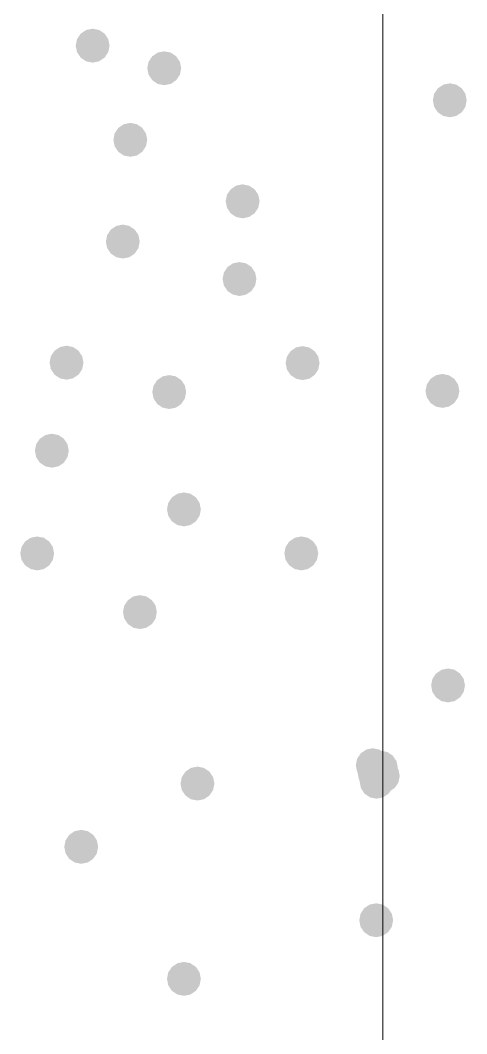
# Model space of a CAD drawing. Header units: millimetres. Extents: x 87938 to 265635, y 330093 to 434310.
# Drawn here: x 235967 to 236718, y 387129 to 388832 of the extents above; entities that cross this region are included whole.
import ezdxf

# ---------------------------------------------------------------- set-up
doc = ezdxf.new("R2010")
doc.units = ezdxf.units.MM

# ---------------------------------------------------------------- blocks, each defined once
blk = doc.blocks.new('A$C3F56660F')
at = {"lineweight": 0}
blk.add_line((4200, 0), (4200, 7983.4), dxfattribs=at)
for points in [[(3711.8, 7266.3), (3711.8, 7294.8), (3691.6, 7286.5), (3700.9, 7292.7)], [(3711.8, 7266.3), (3732, 7286.5), (3711.8, 7294.8), (3722.7, 7292.7)], [(3711.8, 7266.3), (3691.6, 7286.5), (3683.3, 7266.3), (3685.4, 7277.2)], [(3711.8, 7266.3), (3740.3, 7266.3), (3732, 7286.5), (3738.1, 7277.2)], [(3711.8, 7266.3), (3683.3, 7266.3), (3691.6, 7246.2), (3685.4, 7255.4)], [(3711.8, 7266.3), (3691.6, 7246.2), (3711.8, 7237.8), (3700.9, 7240)], [(3711.8, 7266.3), (3711.8, 7237.8), (3732, 7246.2), (3722.7, 7240)], [(3711.8, 7266.3), (3732, 7246.2), (3740.3, 7266.3), (3738.1, 7255.4)], [(3832.2, 7228.3), (3812.1, 7248.5), (3803.7, 7228.3), (3805.9, 7239.2)], [(3832.2, 7228.3), (3832.2, 7256.8), (3812.1, 7248.5), (3821.3, 7254.7)], [(3832.2, 7228.3), (3852.4, 7248.5), (3832.2, 7256.8), (3843.2, 7254.7)], [(3832.2, 7228.3), (3860.8, 7228.3), (3852.4, 7248.5), (3858.6, 7239.2)], [(3832.2, 7228.3), (3803.7, 7228.3), (3812.1, 7208.2), (3805.9, 7217.4)], [(3832.2, 7228.3), (3812.1, 7208.2), (3832.2, 7199.8), (3821.3, 7202)], [(3832.2, 7228.3), (3832.2, 7199.8), (3852.4, 7208.2), (3843.2, 7202)], [(3832.2, 7228.3), (3852.4, 7208.2), (3860.8, 7228.3), (3858.6, 7217.4)], [(4312.7, 7174.4), (4292.5, 7194.6), (4284.2, 7174.4), (4286.4, 7185.4)], [(4312.7, 7174.4), (4312.7, 7203), (4292.5, 7194.6), (4301.8, 7200.8)], [(4312.7, 7174.4), (4332.9, 7194.6), (4312.7, 7203), (4323.6, 7200.8)], [(4312.7, 7174.4), (4341.2, 7174.4), (4332.9, 7194.6), (4339, 7185.4)], [(4312.7, 7174.4), (4284.2, 7174.4), (4292.5, 7154.3), (4286.4, 7163.5)], [(4312.7, 7174.4), (4292.5, 7154.3), (4312.7, 7145.9), (4301.8, 7148.1)], [(4312.7, 7174.4), (4312.7, 7145.9), (4332.9, 7154.3), (4323.6, 7148.1)], [(4312.7, 7174.4), (4332.9, 7154.3), (4341.2, 7174.4), (4339, 7163.5)], [(3775.2, 7108), (3755, 7128.1), (3746.7, 7108), (3748.8, 7118.9)], [(3775.2, 7108), (3775.2, 7136.5), (3755, 7128.1), (3764.3, 7134.3)], [(3775.2, 7108), (3795.3, 7128.1), (3775.2, 7136.5), (3786.1, 7134.3)], [(3775.2, 7108), (3803.7, 7108), (3795.3, 7128.1), (3801.5, 7118.9)], [(3775.2, 7108), (3746.7, 7108), (3755, 7087.8), (3748.8, 7097.1)], [(3775.2, 7108), (3755, 7087.8), (3775.2, 7079.5), (3764.3, 7081.6)], [(3775.2, 7108), (3775.2, 7079.5), (3795.3, 7087.8), (3786.1, 7081.6)], [(3775.2, 7108), (3795.3, 7087.8), (3803.7, 7108), (3801.5, 7097.1)], [(3964.1, 7004.7), (3944, 7024.8), (3935.6, 7004.7), (3937.8, 7015.6)], [(3964.1, 7004.7), (3964.1, 7033.2), (3944, 7024.8), (3953.2, 7031)], [(3964.1, 7004.7), (3984.3, 7024.8), (3964.1, 7033.2), (3975, 7031)], [(3964.1, 7004.7), (3992.7, 7004.7), (3984.3, 7024.8), (3990.5, 7015.6)], [(3964.1, 7004.7), (3935.6, 7004.7), (3944, 6984.5), (3937.8, 6993.7)], [(3964.1, 7004.7), (3944, 6984.5), (3964.1, 6976.1), (3953.2, 6978.3)], [(3964.1, 7004.7), (3964.1, 6976.1), (3984.3, 6984.5), (3975, 6978.3)], [(3964.1, 7004.7), (3984.3, 6984.5), (3992.7, 7004.7), (3990.5, 6993.7)], [(3762.5, 6937), (3742.3, 6957.1), (3734, 6937), (3736.2, 6947.9)], [(3762.5, 6937), (3762.5, 6965.5), (3742.3, 6957.1), (3751.6, 6963.3)], [(3762.5, 6937), (3782.7, 6957.1), (3762.5, 6965.5), (3773.4, 6963.3)], [(3762.5, 6937), (3791, 6937), (3782.7, 6957.1), (3788.9, 6947.9)], [(3762.5, 6937), (3734, 6937), (3742.3, 6916.8), (3736.2, 6926.1)], [(3762.5, 6937), (3742.3, 6916.8), (3762.5, 6908.5), (3751.6, 6910.6)], [(3762.5, 6937), (3762.5, 6908.5), (3782.7, 6916.8), (3773.4, 6910.6)], [(3762.5, 6937), (3782.7, 6916.8), (3791, 6937), (3788.9, 6926.1)], [(3958.9, 6874), (3958.9, 6902.5), (3938.7, 6894.2), (3948, 6900.4)], [(3958.9, 6874), (3979.1, 6894.2), (3958.9, 6902.5), (3969.8, 6900.4)], [(3958.9, 6874), (3938.7, 6894.2), (3930.4, 6874), (3932.6, 6884.9)], [(3958.9, 6874), (3987.4, 6874), (3979.1, 6894.2), (3985.2, 6884.9)], [(3958.9, 6874), (3930.4, 6874), (3938.7, 6853.9), (3932.6, 6863.1)], [(3958.9, 6874), (3938.7, 6853.9), (3958.9, 6845.5), (3948, 6847.7)], [(3958.9, 6874), (3958.9, 6845.5), (3979.1, 6853.9), (3969.8, 6847.7)], [(3958.9, 6874), (3979.1, 6853.9), (3987.4, 6874), (3985.2, 6863.1)], [(3667.9, 6733.4), (3647.7, 6753.5), (3639.4, 6733.4), (3641.5, 6744.3)], [(3667.9, 6733.4), (3667.9, 6761.9), (3647.7, 6753.5), (3657, 6759.7)], [(3667.9, 6733.4), (3688, 6753.5), (3667.9, 6761.9), (3678.8, 6759.7)], [(3667.9, 6733.4), (3696.4, 6733.4), (3688, 6753.5), (3694.2, 6744.3)], [(4065, 6732.6), (4044.9, 6752.8), (4036.5, 6732.6), (4038.7, 6743.6)], [(4065, 6732.6), (4065, 6761.2), (4044.9, 6752.8), (4054.1, 6759)], [(4065, 6732.6), (4085.2, 6752.8), (4065, 6761.2), (4076, 6759)], [(4065, 6732.6), (4093.6, 6732.6), (4085.2, 6752.8), (4091.4, 6743.6)], [(3667.9, 6733.4), (3639.4, 6733.4), (3647.7, 6713.2), (3641.5, 6722.4)], [(3667.9, 6733.4), (3647.7, 6713.2), (3667.9, 6704.8), (3657, 6707)], [(3667.9, 6733.4), (3667.9, 6704.8), (3688, 6713.2), (3678.8, 6707)], [(3667.9, 6733.4), (3688, 6713.2), (3696.4, 6733.4), (3694.2, 6722.4)], [(4065, 6732.6), (4036.5, 6732.6), (4044.9, 6712.5), (4038.7, 6721.7)], [(4065, 6732.6), (4044.9, 6712.5), (4065, 6704.1), (4054.1, 6706.3)], [(4065, 6732.6), (4065, 6704.1), (4085.2, 6712.5), (4076, 6706.3)], [(4065, 6732.6), (4085.2, 6712.5), (4093.6, 6732.6), (4091.4, 6721.7)], [(4300.3, 6685.9), (4300.3, 6714.4), (4280.2, 6706), (4289.4, 6712.2)], [(4300.3, 6685.9), (4320.5, 6706), (4300.3, 6714.4), (4311.2, 6712.2)], [(3840.7, 6684), (3820.5, 6704.2), (3812.2, 6684), (3814.4, 6694.9)], [(3840.7, 6684), (3840.7, 6712.5), (3820.5, 6704.2), (3829.8, 6710.4)], [(3840.7, 6684), (3860.9, 6704.2), (3840.7, 6712.5), (3851.6, 6710.4)], [(3840.7, 6684), (3869.2, 6684), (3860.9, 6704.2), (3867, 6694.9)], [(4300.3, 6685.9), (4280.2, 6706), (4271.8, 6685.9), (4274, 6696.8)], [(4300.3, 6685.9), (4328.8, 6685.9), (4320.5, 6706), (4326.7, 6696.8)], [(3840.7, 6684), (3812.2, 6684), (3820.5, 6663.9), (3814.4, 6673.1)], [(3840.7, 6684), (3820.5, 6663.9), (3840.7, 6655.5), (3829.8, 6657.7)], [(3840.7, 6684), (3840.7, 6655.5), (3860.9, 6663.9), (3851.6, 6657.7)], [(3840.7, 6684), (3860.9, 6663.9), (3869.2, 6684), (3867, 6673.1)], [(4300.3, 6685.9), (4271.8, 6685.9), (4280.2, 6665.7), (4274, 6675)], [(4300.3, 6685.9), (4280.2, 6665.7), (4300.3, 6657.4), (4289.4, 6659.5)], [(4300.3, 6685.9), (4300.3, 6657.4), (4320.5, 6665.7), (4311.2, 6659.5)], [(4300.3, 6685.9), (4320.5, 6665.7), (4328.8, 6685.9), (4326.7, 6675)], [(3643.2, 6585.4), (3643.2, 6613.9), (3623, 6605.5), (3632.3, 6611.7)], [(3643.2, 6585.4), (3663.4, 6605.5), (3643.2, 6613.9), (3654.1, 6611.7)], [(3643.2, 6585.4), (3623, 6605.5), (3614.7, 6585.4), (3616.8, 6596.3)], [(3643.2, 6585.4), (3671.7, 6585.4), (3663.4, 6605.5), (3669.5, 6596.3)], [(3643.2, 6585.4), (3614.7, 6585.4), (3623, 6565.2), (3616.8, 6574.5)], [(3643.2, 6585.4), (3623, 6565.2), (3643.2, 6556.9), (3632.3, 6559)], [(3643.2, 6585.4), (3643.2, 6556.9), (3663.4, 6565.2), (3654.1, 6559)], [(3643.2, 6585.4), (3663.4, 6565.2), (3671.7, 6585.4), (3669.5, 6574.5)], [(3865.4, 6486.7), (3865.4, 6515.2), (3845.2, 6506.9), (3854.5, 6513.1)], [(3865.4, 6486.7), (3885.5, 6506.9), (3865.4, 6515.2), (3876.3, 6513.1)], [(3865.4, 6486.7), (3845.2, 6506.9), (3836.9, 6486.7), (3839, 6497.6)], [(3865.4, 6486.7), (3893.9, 6486.7), (3885.5, 6506.9), (3891.7, 6497.6)], [(3865.4, 6486.7), (3836.9, 6486.7), (3845.2, 6466.6), (3839, 6475.8)], [(3865.4, 6486.7), (3845.2, 6466.6), (3865.4, 6458.2), (3854.5, 6460.4)], [(3865.4, 6486.7), (3865.4, 6458.2), (3885.5, 6466.6), (3876.3, 6460.4)], [(3865.4, 6486.7), (3885.5, 6466.6), (3893.9, 6486.7), (3891.7, 6475.8)], [(3618.5, 6412.7), (3618.5, 6441.2), (3598.3, 6432.9), (3607.6, 6439.1)], [(3618.5, 6412.7), (3638.7, 6432.9), (3618.5, 6441.2), (3629.4, 6439.1)], [(4062.9, 6412.7), (4062.9, 6441.2), (4042.7, 6432.9), (4052, 6439.1)], [(4062.9, 6412.7), (4083.1, 6432.9), (4062.9, 6441.2), (4073.8, 6439.1)], [(3618.5, 6412.7), (3598.3, 6432.9), (3590, 6412.7), (3592.2, 6423.6)], [(3618.5, 6412.7), (3647, 6412.7), (3638.7, 6432.9), (3644.8, 6423.6)], [(4062.9, 6412.7), (4042.7, 6432.9), (4034.4, 6412.7), (4036.5, 6423.6)], [(4062.9, 6412.7), (4091.4, 6412.7), (4083.1, 6432.9), (4089.2, 6423.6)], [(3618.5, 6412.7), (3590, 6412.7), (3598.3, 6392.6), (3592.2, 6401.8)], [(3618.5, 6412.7), (3598.3, 6392.6), (3618.5, 6384.2), (3607.6, 6386.4)], [(3618.5, 6412.7), (3618.5, 6384.2), (3638.7, 6392.6), (3629.4, 6386.4)], [(3618.5, 6412.7), (3638.7, 6392.6), (3647, 6412.7), (3644.8, 6401.8)], [(4062.9, 6412.7), (4034.4, 6412.7), (4042.7, 6392.6), (4036.5, 6401.8)], [(4062.9, 6412.7), (4042.7, 6392.6), (4062.9, 6384.2), (4052, 6386.4)], [(4062.9, 6412.7), (4062.9, 6384.2), (4083.1, 6392.6), (4073.8, 6386.4)], [(4062.9, 6412.7), (4083.1, 6392.6), (4091.4, 6412.7), (4089.2, 6401.8)], [(3791.3, 6314.1), (3791.3, 6342.6), (3771.2, 6334.2), (3780.4, 6340.4)], [(3791.3, 6314.1), (3811.5, 6334.2), (3791.3, 6342.6), (3802.2, 6340.4)], [(3791.3, 6314.1), (3771.2, 6334.2), (3762.8, 6314.1), (3765, 6325)], [(3791.3, 6314.1), (3819.8, 6314.1), (3811.5, 6334.2), (3817.7, 6325)], [(3791.3, 6314.1), (3762.8, 6314.1), (3771.2, 6293.9), (3765, 6303.2)], [(3791.3, 6314.1), (3771.2, 6293.9), (3791.3, 6285.6), (3780.4, 6287.7)], [(3791.3, 6314.1), (3791.3, 6285.6), (3811.5, 6293.9), (3802.2, 6287.7)], [(3791.3, 6314.1), (3811.5, 6293.9), (3819.8, 6314.1), (3817.7, 6303.2)], [(4309.8, 6190.8), (4309.8, 6219.3), (4289.6, 6210.9), (4298.9, 6217.1)], [(4309.8, 6190.8), (4329.9, 6210.9), (4309.8, 6219.3), (4320.7, 6217.1)], [(4309.8, 6190.8), (4289.6, 6210.9), (4281.3, 6190.8), (4283.4, 6201.7)], [(4309.8, 6190.8), (4338.3, 6190.8), (4329.9, 6210.9), (4336.1, 6201.7)], [(4309.8, 6190.8), (4281.3, 6190.8), (4289.6, 6170.6), (4283.4, 6179.8)], [(4309.8, 6190.8), (4289.6, 6170.6), (4309.8, 6162.2), (4298.9, 6164.4)], [(4309.8, 6190.8), (4309.8, 6162.2), (4329.9, 6170.6), (4320.7, 6164.4)], [(4309.8, 6190.8), (4329.9, 6170.6), (4338.3, 6190.8), (4336.1, 6179.8)], [(4183.1, 6056.7), (4183.1, 6085.2), (4163, 6076.8), (4172.2, 6083)], [(4183.1, 6056.7), (4203.3, 6076.8), (4183.1, 6085.2), (4194.1, 6083)], [(4183.1, 6056.7), (4163, 6076.8), (4154.6, 6056.7), (4156.8, 6067.6)], [(4186.3, 6042.8), (4186.3, 6071.3), (4166.2, 6062.9), (4175.4, 6069.1)], [(4196.8, 6052.5), (4176.6, 6072.6), (4168.3, 6052.5), (4170.4, 6063.4)], [(4196.8, 6052.5), (4196.8, 6081), (4176.6, 6072.6), (4185.9, 6078.8)], [(4200, 6038.6), (4200, 6067.1), (4179.8, 6058.7), (4189, 6064.9)], [(4183.1, 6056.7), (4211.7, 6056.7), (4203.3, 6076.8), (4209.5, 6067.6)], [(4186.3, 6042.8), (4206.5, 6062.9), (4186.3, 6071.3), (4197.2, 6069.1)], [(4196.8, 6052.5), (4216.9, 6072.6), (4196.8, 6081), (4207.7, 6078.8)], [(4196.8, 6052.5), (4225.3, 6052.5), (4216.9, 6072.6), (4223.1, 6063.4)], [(4200, 6038.6), (4220.1, 6058.7), (4200, 6067.1), (4210.9, 6064.9)], [(3888.1, 6025.8), (3888.1, 6054.3), (3868, 6045.9), (3877.2, 6052.1)], [(3888.1, 6025.8), (3908.3, 6045.9), (3888.1, 6054.3), (3899.1, 6052.1)], [(4183.1, 6056.7), (4154.6, 6056.7), (4163, 6036.5), (4156.8, 6045.8)], [(4186.3, 6042.8), (4166.2, 6062.9), (4157.8, 6042.8), (4160, 6053.7)], [(4189.5, 6028.9), (4169.4, 6049), (4161, 6028.9), (4163.2, 6039.8)], [(4183.1, 6056.7), (4163, 6036.5), (4183.1, 6028.2), (4172.2, 6030.3)], [(4196.8, 6052.5), (4168.3, 6052.5), (4176.6, 6032.3), (4170.4, 6041.6)], [(4189.5, 6028.9), (4189.5, 6057.4), (4169.4, 6049), (4178.6, 6055.2)], [(4200, 6038.6), (4179.8, 6058.7), (4171.4, 6038.6), (4173.6, 6049.5)], [(4196.8, 6052.5), (4176.6, 6032.3), (4196.8, 6024), (4185.9, 6026.1)], [(4183.1, 6056.7), (4183.1, 6028.2), (4203.3, 6036.5), (4194.1, 6030.3)], [(4183.1, 6056.7), (4203.3, 6036.5), (4211.7, 6056.7), (4209.5, 6045.8)], [(4186.3, 6042.8), (4214.8, 6042.8), (4206.5, 6062.9), (4212.7, 6053.7)], [(4189.5, 6028.9), (4209.7, 6049), (4189.5, 6057.4), (4200.4, 6055.2)], [(4189.5, 6028.9), (4218, 6028.9), (4209.7, 6049), (4215.9, 6039.8)], [(4196.8, 6052.5), (4196.8, 6024), (4216.9, 6032.3), (4207.7, 6026.1)], [(4196.8, 6052.5), (4216.9, 6032.3), (4225.3, 6052.5), (4223.1, 6041.6)], [(4200, 6038.6), (4228.5, 6038.6), (4220.1, 6058.7), (4226.3, 6049.5)], [(3888.1, 6025.8), (3868, 6045.9), (3859.6, 6025.8), (3861.8, 6036.7)], [(3888.1, 6025.8), (3916.7, 6025.8), (3908.3, 6045.9), (3914.5, 6036.7)], [(4186.3, 6042.8), (4157.8, 6042.8), (4166.2, 6022.6), (4160, 6031.9)], [(4186.3, 6042.8), (4166.2, 6022.6), (4186.3, 6014.3), (4175.4, 6016.4)], [(4200, 6038.6), (4171.4, 6038.6), (4179.8, 6018.4), (4173.6, 6027.7)], [(4200, 6038.6), (4179.8, 6018.4), (4200, 6010.1), (4189, 6012.2)], [(4186.3, 6042.8), (4186.3, 6014.3), (4206.5, 6022.6), (4197.2, 6016.4)], [(4186.3, 6042.8), (4206.5, 6022.6), (4214.8, 6042.8), (4212.7, 6031.9)], [(4200, 6038.6), (4200, 6010.1), (4220.1, 6018.4), (4210.9, 6012.2)], [(4200, 6038.6), (4220.1, 6018.4), (4228.5, 6038.6), (4226.3, 6027.7)], [(3888.1, 6025.8), (3859.6, 6025.8), (3868, 6005.6), (3861.8, 6014.9)], [(3888.1, 6025.8), (3868, 6005.6), (3888.1, 5997.3), (3877.2, 5999.4)], [(3888.1, 6025.8), (3888.1, 5997.3), (3908.3, 6005.6), (3899.1, 5999.4)], [(3888.1, 6025.8), (3908.3, 6005.6), (3916.7, 6025.8), (3914.5, 6014.9)], [(4189.5, 6028.9), (4161, 6028.9), (4169.4, 6008.7), (4163.2, 6018)], [(4189.5, 6028.9), (4169.4, 6008.7), (4189.5, 6000.4), (4178.6, 6002.5)], [(4189.5, 6028.9), (4189.5, 6000.4), (4209.7, 6008.7), (4200.4, 6002.5)], [(4189.5, 6028.9), (4209.7, 6008.7), (4218, 6028.9), (4215.9, 6018)], [(3692.6, 5919.5), (3692.6, 5948), (3672.4, 5939.6), (3681.7, 5945.8)], [(3692.6, 5919.5), (3712.7, 5939.6), (3692.6, 5948), (3703.5, 5945.8)], [(3692.6, 5919.5), (3672.4, 5939.6), (3664.1, 5919.5), (3666.2, 5930.4)], [(3692.6, 5919.5), (3721.1, 5919.5), (3712.7, 5939.6), (3718.9, 5930.4)], [(3692.6, 5919.5), (3664.1, 5919.5), (3672.4, 5899.3), (3666.2, 5908.5)], [(3692.6, 5919.5), (3672.4, 5899.3), (3692.6, 5890.9), (3681.7, 5893.1)], [(3692.6, 5919.5), (3692.6, 5890.9), (3712.7, 5899.3), (3703.5, 5893.1)], [(3692.6, 5919.5), (3712.7, 5899.3), (3721.1, 5919.5), (3718.9, 5908.5)], [(4188.9, 5796), (4168.7, 5816.2), (4160.4, 5796), (4162.5, 5806.9)], [(4188.9, 5796), (4188.9, 5824.5), (4168.7, 5816.2), (4178, 5822.4)], [(4188.9, 5796), (4209, 5816.2), (4188.9, 5824.5), (4199.8, 5822.4)], [(4188.9, 5796), (4217.4, 5796), (4209, 5816.2), (4215.2, 5806.9)], [(4188.9, 5796), (4160.4, 5796), (4168.7, 5775.9), (4162.5, 5785.1)], [(4188.9, 5796), (4168.7, 5775.9), (4188.9, 5767.5), (4178, 5769.7)], [(4188.9, 5796), (4188.9, 5767.5), (4209, 5775.9), (4199.8, 5769.7)], [(4188.9, 5796), (4209, 5775.9), (4217.4, 5796), (4215.2, 5785.1)], [(3865.4, 5697.5), (3865.4, 5726), (3845.2, 5717.6), (3854.5, 5723.8)], [(3865.4, 5697.5), (3885.5, 5717.6), (3865.4, 5726), (3876.3, 5723.8)], [(3865.4, 5697.5), (3845.2, 5717.6), (3836.9, 5697.5), (3839, 5708.4)], [(3865.4, 5697.5), (3893.9, 5697.5), (3885.5, 5717.6), (3891.7, 5708.4)], [(3865.4, 5697.5), (3836.9, 5697.5), (3845.2, 5677.3), (3839, 5686.6)], [(3865.4, 5697.5), (3845.2, 5677.3), (3865.4, 5669), (3854.5, 5671.1)], [(3865.4, 5697.5), (3865.4, 5669), (3885.5, 5677.3), (3876.3, 5671.1)], [(3865.4, 5697.5), (3885.5, 5677.3), (3893.9, 5697.5), (3891.7, 5686.6)]]:
    blk.add_trace(points, dxfattribs=at)
blk = doc.blocks.new('A$C3E9370D8')
blk.add_blockref('A$C3F56660F', (0, 0))

msp = doc.modelspace()

# ---------------------------------------------------------------- block references
msp.add_blockref('A$C3E9370D8', (232377.2, 381523.4))

doc.saveas('drawing.dxf')
